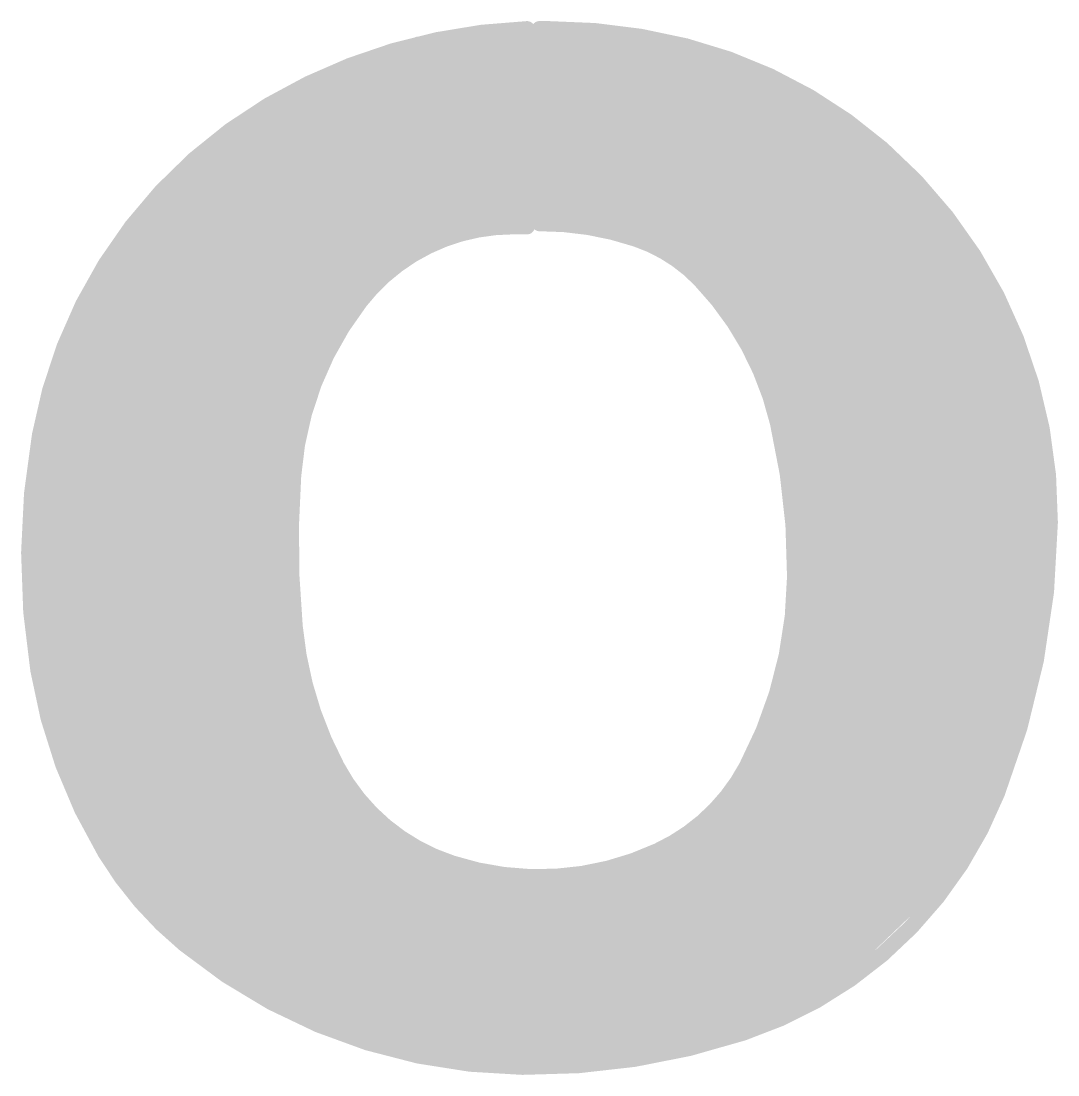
# Model space of a CAD drawing. Extents: x -0.1 to 68.7, y -15.2 to 51.5.
# Drawn here: x 58.921 to 60.612, y 3.066 to 4.785 of the extents above; entities that cross this region are included whole.
import ezdxf

# ---------------------------------------------------------------- set-up
doc = ezdxf.new("R2010")
doc.units = 0
doc.layers.add('21', color=41, linetype='CONTINUOUS')

msp = doc.modelspace()

# ---------------------------------------------------------------- linework, layer by layer
at = {"layer": '21'}
for points, const_width in [([(59.7459, 4.7727, 0.1246), (59.3242, 4.6482)], 0.0254), ([(59.7523, 4.7727, 1), (59.7396, 4.7727)], 0.0127), ([(59.7461, 4.7664, 1), (59.7457, 4.779)], 0.0127), ([(59.7662, 4.7791, 1), (59.7662, 4.7664)], 0.0127), ([(59.7726, 4.7727, 1), (59.7599, 4.7727)], 0.0127), ([(60.005, 4.7447, 0.0624), (59.7814, 4.7727)], 0.0254), ([(59.7814, 4.779, 1), (59.7814, 4.7664)], 0.0127), ([(59.7814, 4.7664, 1), (59.7814, 4.7791)], 0.0127), ([(59.7154, 4.7714, 1), (59.7154, 4.7587)], 0.0127), ([(59.7228, 4.7709, 1), (59.7182, 4.7591)], 0.0127), ([(59.7162, 4.7587, 1), (59.7146, 4.7713)], 0.0127), ([(59.7205, 4.7587, 1), (59.7205, 4.7714)], 0.0127), ([(59.7396, 4.76, 1), (59.7269, 4.76)], 0.0127), ([(59.7309, 4.7541, 1), (59.7355, 4.7659)], 0.0127), ([(59.7822, 4.7688, 1), (59.7806, 4.7562)], 0.0127), ([(59.7877, 4.7624, 1), (59.7751, 4.7626)], 0.0127), ([(59.5673, 4.7536, 1), (59.5689, 4.741)], 0.0127), ([(59.5709, 4.7416, 1), (59.5653, 4.753)], 0.0127), ([(59.5889, 4.7562, 1), (59.5889, 4.7435)], 0.0127), ([(59.7332, 4.7435, 1), (59.7332, 4.7562)], 0.0127), ([(59.7812, 4.7562, 1), (59.7812, 4.7435)], 0.0127), ([(59.8818, 4.7435, 1), (59.8818, 4.7562)], 0.0127), ([(59.9842, 4.7431, 1), (59.98, 4.7311)], 0.0127), ([(59.9813, 4.7308, 1), (59.9829, 4.7434)], 0.0127), ([(60.0066, 4.7509, 1), (60.0034, 4.7385)], 0.0127), ([(60.325, 4.5771, 0.1172), (60.005, 4.7447)], 0.0254), ([(60.0034, 4.7385, 1), (60.0066, 4.7509)], 0.0127), ([(59.522, 4.7308, 1), (59.522, 4.718)], 0.0127), ([(59.7332, 4.718, 1), (59.7332, 4.7308)], 0.0127), ([(59.7808, 4.7308, 1), (59.7808, 4.718)], 0.0127), ([(60.019, 4.718, 1), (60.019, 4.7308)], 0.0127), ([(59.4708, 4.7054, 1), (59.4708, 4.6926)], 0.0127), ([(59.7332, 4.6926, 1), (59.7332, 4.7054)], 0.0127), ([(59.7803, 4.7054, 1), (59.7803, 4.6926)], 0.0127), ([(60.0929, 4.6926, 1), (60.0929, 4.7054)], 0.0127), ([(59.4196, 4.68, 1), (59.4196, 4.6673)], 0.0127), ([(59.7332, 4.6673, 1), (59.7332, 4.68)], 0.0127), ([(59.7799, 4.68, 1), (59.7799, 4.6673)], 0.0127), ([(60.1483, 4.6864, 1), (60.1411, 4.676)], 0.0127), ([(60.1426, 4.6752, 1), (60.1468, 4.6872)], 0.0127), ([(60.1557, 4.6673, 1), (60.1557, 4.68)], 0.0127), ([(59.3242, 4.6482, 0.2183), (58.9509, 4.1097)], 0.0254), ([(59.3274, 4.6427, 1), (59.321, 4.6537)], 0.0127), ([(59.3685, 4.6546, 1), (59.3685, 4.6418)], 0.0127), ([(59.7332, 4.6418, 1), (59.7332, 4.6546)], 0.0127), ([(59.7795, 4.6546, 1), (59.7795, 4.6418)], 0.0127), ([(60.1924, 4.6418, 1), (60.1924, 4.6546)], 0.0127), ([(59.321, 4.6537, 1), (59.3274, 4.6427)], 0.0127), ([(59.3173, 4.6292, 1), (59.3173, 4.6164)], 0.0127), ([(59.7332, 4.6164, 1), (59.7332, 4.6292)], 0.0127), ([(59.779, 4.6292, 1), (59.779, 4.6164)], 0.0127), ([(60.2291, 4.6164, 1), (60.2291, 4.6292)], 0.0127), ([(59.2662, 4.6038, 1), (59.2662, 4.5911)], 0.0127), ([(59.7332, 4.5911, 1), (59.7332, 4.6038)], 0.0127), ([(59.7786, 4.6038, 1), (59.7786, 4.5911)], 0.0127), ([(60.2658, 4.5911, 1), (60.2658, 4.6038)], 0.0127), ([(59.2353, 4.5757, 1), (59.2253, 4.5835)], 0.0127), ([(59.2243, 4.5784, 1), (59.2243, 4.5656)], 0.0127), ([(59.2275, 4.5853, 1), (59.2331, 4.5739)], 0.0127), ([(59.7332, 4.5656, 1), (59.7332, 4.5784)], 0.0127), ([(59.7782, 4.5784, 1), (59.7782, 4.5656)], 0.0127), ([(60.3025, 4.5656, 1), (60.3025, 4.5784)], 0.0127), ([(60.5993, 3.9675, 0.2195), (60.325, 4.5771)], 0.0254), ([(60.3292, 4.5819, 1), (60.3208, 4.5723)], 0.0127), ([(60.3208, 4.5723, 1), (60.3292, 4.5819)], 0.0127), ([(59.2044, 4.553, 1), (59.2044, 4.5403)], 0.0127), ([(59.7332, 4.5403, 1), (59.7332, 4.553)], 0.0127), ([(59.7778, 4.553, 1), (59.7778, 4.5403)], 0.0127), ([(60.3392, 4.5403, 1), (60.3392, 4.553)], 0.0127), ([(60.3476, 4.5482, 1), (60.338, 4.54)], 0.0127), ([(60.3392, 4.5389, 1), (60.3464, 4.5493)], 0.0127), ([(59.1844, 4.5276, 1), (59.1844, 4.5149)], 0.0127), ([(59.7332, 4.5149, 1), (59.7332, 4.5276)], 0.0127), ([(59.7773, 4.5276, 1), (59.7773, 4.5149)], 0.0127), ([(60.3625, 4.5149, 1), (60.3625, 4.5276)], 0.0127), ([(59.1645, 4.5022, 1), (59.1645, 4.4894)], 0.0127), ([(59.7332, 4.4894, 1), (59.7332, 4.5022)], 0.0127), ([(59.7769, 4.5022, 1), (59.7769, 4.4894)], 0.0127), ([(60.3843, 4.4894, 1), (60.3843, 4.5022)], 0.0127), ([(59.1446, 4.4768, 1), (59.1446, 4.4641)], 0.0127), ([(59.7269, 4.4679, 1), (59.7396, 4.4679)], 0.0127), ([(59.7341, 4.4616, 1), (59.7323, 4.4742)], 0.0127), ([(59.7332, 4.4641, 1), (59.7332, 4.4768)], 0.0127), ([(59.7764, 4.4717, 1), (59.7764, 4.4589)], 0.0127), ([(59.7701, 4.4654, 1), (59.7827, 4.4652)], 0.0127), ([(59.7765, 4.4768, 1), (59.7765, 4.4641)], 0.0127), ([(59.787, 4.4716, 1), (59.786, 4.459)], 0.0127), ([(59.7865, 4.4589, 1), (59.7865, 4.4717)], 0.0127), ([(60.4062, 4.4641, 1), (60.4062, 4.4768)], 0.0127), ([(59.1246, 4.4514, 1), (59.1246, 4.4386)], 0.0127), ([(59.723, 4.4501, 0.2316), (59.4741, 4.3282)], 0.0254), ([(59.6077, 4.4386, 1), (59.6077, 4.4514)], 0.0127), ([(59.6205, 4.4589, 1), (59.6223, 4.4463)], 0.0127), ([(59.6245, 4.447, 1), (59.6183, 4.4582)], 0.0127), ([(59.723, 4.4565, 1), (59.723, 4.4437)], 0.0127), ([(59.723, 4.4438, 1), (59.723, 4.4564)], 0.0127), ([(59.7396, 4.4501, 1), (59.7523, 4.4501)], 0.0127), ([(59.7459, 4.4437, 1), (59.7459, 4.4565)], 0.0127), ([(59.9237, 4.4298, 0.0828), (59.7662, 4.4552)], 0.0254), ([(59.7662, 4.4615, 1), (59.7662, 4.4489)], 0.0127), ([(59.7599, 4.4552, 1), (59.7726, 4.4552)], 0.0127), ([(59.9114, 4.4608, 1), (59.9054, 4.4496)], 0.0127), ([(59.9079, 4.4489, 1), (59.9089, 4.4615)], 0.0127), ([(59.9273, 4.4514, 1), (59.9273, 4.4386)], 0.0127), ([(60.428, 4.4386, 1), (60.428, 4.4514)], 0.0127), ([(60.0278, 4.3637, 0.1209), (59.9237, 4.4298)], 0.0254), ([(59.9257, 4.4358, 1), (59.9217, 4.4238)], 0.0127), ([(59.9217, 4.4238, 1), (59.9257, 4.4358)], 0.0127), ([(59.1047, 4.426, 1), (59.1047, 4.4132)], 0.0127), ([(59.5617, 4.4132, 1), (59.5617, 4.426)], 0.0127), ([(59.9745, 4.426, 1), (59.9745, 4.4132)], 0.0127), ([(60.4578, 4.4197, 1), (60.4462, 4.4145)], 0.0127), ([(60.4472, 4.413, 1), (60.4568, 4.4212)], 0.0127), ([(60.4499, 4.4132, 1), (60.4499, 4.426)], 0.0127), ([(59.0847, 4.4006, 1), (59.0847, 4.3879)], 0.0127), ([(59.5158, 4.3879, 1), (59.5158, 4.4006)], 0.0127), ([(60.0119, 4.4064, 1), (60.0031, 4.3972)], 0.0127), ([(60.0045, 4.3962, 1), (60.0105, 4.4074)], 0.0127), ([(60.0153, 4.4006, 1), (60.0153, 4.3879)], 0.0127), ([(60.4622, 4.3879, 1), (60.4622, 4.4006)], 0.0127), ([(59.4989, 4.3922, 1), (59.5051, 4.381)], 0.0127), ([(59.5071, 4.3829, 1), (59.4969, 4.3903)], 0.0127), ([(59.0648, 4.3752, 1), (59.0648, 4.3624)], 0.0127), ([(59.4891, 4.3624, 1), (59.4891, 4.3752)], 0.0127), ([(60.1548, 4.13, 0.1342), (60.0278, 4.3637)], 0.0254), ([(60.0324, 4.3681, 1), (60.0232, 4.3593)], 0.0127), ([(60.0232, 4.3593, 1), (60.0324, 4.3681)], 0.0127), ([(60.0415, 4.3752, 1), (60.0415, 4.3624)], 0.0127), ([(60.4735, 4.3624, 1), (60.4735, 4.3752)], 0.0127), ([(59.0449, 4.3498, 1), (59.0449, 4.337)], 0.0127), ([(59.4706, 4.337, 1), (59.4706, 4.3498)], 0.0127), ([(60.0677, 4.3498, 1), (60.0677, 4.337)], 0.0127), ([(60.4848, 4.337, 1), (60.4848, 4.3498)], 0.0127), ([(59.4741, 4.3282, 0.1478), (59.3649, 4.0437)], 0.0254), ([(59.4691, 4.3321, 1), (59.4791, 4.3243)], 0.0127), ([(59.4791, 4.3243, 1), (59.4691, 4.3321)], 0.0127), ([(59.0119, 4.3117, 1), (59.0219, 4.3039)], 0.0127), ([(59.0231, 4.3064, 1), (59.0107, 4.3092)], 0.0127), ([(59.0249, 4.3244, 1), (59.0249, 4.3117)], 0.0127), ([(59.4522, 4.3117, 1), (59.4522, 4.3244)], 0.0127), ([(60.0997, 4.3207, 1), (60.0881, 4.3153)], 0.0127), ([(60.0939, 4.3244, 1), (60.0939, 4.3117)], 0.0127), ([(60.0895, 4.3134, 1), (60.0983, 4.3226)], 0.0127), ([(60.4961, 4.3117, 1), (60.4961, 4.3244)], 0.0127), ([(59.0134, 4.299, 1), (59.0134, 4.2862)], 0.0127), ([(59.4337, 4.2862, 1), (59.4337, 4.299)], 0.0127), ([(60.1056, 4.299, 1), (60.1056, 4.2862)], 0.0127), ([(60.5075, 4.2862, 1), (60.5075, 4.299)], 0.0127), ([(59.4157, 4.2785, 1), (59.4259, 4.2711)], 0.0127), ([(59.4266, 4.2722, 1), (59.415, 4.2774)], 0.0127), ([(59.0076, 4.2736, 1), (59.0076, 4.2608)], 0.0127), ([(59.4174, 4.2608, 1), (59.4174, 4.2736)], 0.0127), ([(60.1173, 4.2736, 1), (60.1173, 4.2608)], 0.0127), ([(60.5188, 4.2608, 1), (60.5188, 4.2736)], 0.0127), ([(59.0018, 4.2482, 1), (59.0018, 4.2355)], 0.0127), ([(59.4061, 4.2355, 1), (59.4061, 4.2482)], 0.0127), ([(60.1291, 4.2482, 1), (60.1291, 4.2355)], 0.0127), ([(60.5301, 4.2355, 1), (60.5301, 4.2482)], 0.0127), ([(58.996, 4.2228, 1), (58.996, 4.21)], 0.0127), ([(59.3948, 4.21, 1), (59.3948, 4.2228)], 0.0127), ([(60.1408, 4.2228, 1), (60.1408, 4.21)], 0.0127), ([(60.5414, 4.21, 1), (60.5414, 4.2228)], 0.0127), ([(58.9902, 4.1974, 1), (58.9902, 4.1846)], 0.0127), ([(59.3835, 4.1846, 1), (59.3835, 4.1974)], 0.0127), ([(60.1525, 4.1974, 1), (60.1525, 4.1846)], 0.0127), ([(60.5527, 4.1846, 1), (60.5527, 4.1974)], 0.0127), ([(59.3743, 4.186, 1), (59.3859, 4.1808)], 0.0127), ([(59.3863, 4.1822, 1), (59.3739, 4.1846)], 0.0127), ([(60.5624, 4.1842, 1), (60.5498, 4.1826)], 0.0127), ([(60.5503, 4.1808, 1), (60.5619, 4.186)], 0.0127), ([(58.9844, 4.172, 1), (58.9844, 4.1593)], 0.0127), ([(59.3768, 4.1593, 1), (59.3768, 4.172)], 0.0127), ([(60.1642, 4.172, 1), (60.1642, 4.1593)], 0.0127), ([(60.1764, 4.1537, 1), (60.1638, 4.1521)], 0.0127), ([(60.1643, 4.1502, 1), (60.1759, 4.1556)], 0.0127), ([(60.5584, 4.1593, 1), (60.5584, 4.172)], 0.0127), ([(58.9786, 4.1466, 1), (58.9786, 4.1338)], 0.0127), ([(59.3721, 4.1338, 1), (59.3721, 4.1466)], 0.0127), ([(60.1718, 4.1466, 1), (60.1718, 4.1338)], 0.0127), ([(60.5616, 4.1338, 1), (60.5616, 4.1466)], 0.0127), ([(58.9728, 4.1212, 1), (58.9728, 4.1084)], 0.0127), ([(59.3673, 4.1084, 1), (59.3673, 4.1212)], 0.0127), ([(60.1828, 3.8786, 0.0602), (60.1548, 4.13)], 0.0254), ([(60.161, 4.1315, 1), (60.1486, 4.1285)], 0.0127), ([(60.1486, 4.1285, 1), (60.161, 4.1315)], 0.0127), ([(60.1751, 4.1212, 1), (60.1751, 4.1084)], 0.0127), ([(60.5649, 4.1084, 1), (60.5649, 4.1212)], 0.0127), ([(58.9509, 4.1097, 0.0851), (58.9483, 3.7262)], 0.0254), ([(58.9446, 4.1108, 1), (58.9572, 4.1086)], 0.0127), ([(58.9572, 4.1086, 1), (58.9446, 4.1108)], 0.0127), ([(58.967, 4.0958, 1), (58.967, 4.0831)], 0.0127), ([(59.3626, 4.0831, 1), (59.3626, 4.0958)], 0.0127), ([(60.1783, 4.0958, 1), (60.1783, 4.0831)], 0.0127), ([(60.5681, 4.0831, 1), (60.5681, 4.0958)], 0.0127), ([(58.9612, 4.0704, 1), (58.9612, 4.0576)], 0.0127), ([(59.3579, 4.0576, 1), (59.3579, 4.0704)], 0.0127), ([(60.1816, 4.0704, 1), (60.1816, 4.0576)], 0.0127), ([(60.5714, 4.0576, 1), (60.5714, 4.0704)], 0.0127), ([(58.9554, 4.045, 1), (58.9554, 4.0323)], 0.0127), ([(59.3585, 4.0333, 1), (59.3459, 4.0337)], 0.0127), ([(59.3531, 4.0323, 1), (59.3531, 4.045)], 0.0127), ([(59.3649, 4.0437, 0.0416), (59.3674, 3.7973)], 0.0254), ([(59.3586, 4.0442, 1), (59.3712, 4.0432)], 0.0127), ([(59.3712, 4.0432, 1), (59.3586, 4.0442)], 0.0127), ([(60.1849, 4.045, 1), (60.1849, 4.0323)], 0.0127), ([(60.5747, 4.0323, 1), (60.5747, 4.045)], 0.0127), ([(58.9495, 4.0196, 1), (58.9495, 4.0069)], 0.0127), ([(59.346, 4.0347, 1), (59.3584, 4.0323)], 0.0127), ([(59.3516, 4.0069, 1), (59.3516, 4.0196)], 0.0127), ([(60.1882, 4.0196, 1), (60.1882, 4.0069)], 0.0127), ([(60.5779, 4.0069, 1), (60.5779, 4.0196)], 0.0127), ([(58.9437, 3.9941, 1), (58.9437, 3.9815)], 0.0127), ([(59.351, 3.9815, 1), (59.351, 3.9941)], 0.0127), ([(60.1915, 3.9941, 1), (60.1915, 3.9815)], 0.0127), ([(60.5812, 3.9815, 1), (60.5812, 3.9941)], 0.0127), ([(58.9379, 3.9688, 1), (58.9379, 3.9561)], 0.0127), ([(59.3503, 3.9561, 1), (59.3503, 3.9688)], 0.0127), ([(60.1948, 3.9688, 1), (60.1948, 3.9561)], 0.0127), ([(60.513, 3.5255, 0.092), (60.5993, 3.9675)], 0.0254), ([(60.5904, 3.9641, 1), (60.5778, 3.9657)], 0.0127), ([(60.5838, 3.9561, 1), (60.5838, 3.9688)], 0.0127), ([(60.6056, 3.9674, 1), (60.593, 3.9676)], 0.0127), ([(60.593, 3.9676, 1), (60.6056, 3.9674)], 0.0127), ([(58.9419, 3.9532, 1), (58.9293, 3.9512)], 0.0127), ([(58.9294, 3.9536, 1), (58.9418, 3.9508)], 0.0127), ([(60.2019, 3.9573, 1), (60.1892, 3.9573)], 0.0127), ([(60.1892, 3.9565, 1), (60.2018, 3.9581)], 0.0127), ([(60.5778, 3.9641, 1), (60.5904, 3.9657)], 0.0127), ([(58.938, 3.9434, 1), (58.938, 3.9307)], 0.0127), ([(59.3496, 3.9307, 1), (59.3496, 3.9434)], 0.0127), ([(60.1955, 3.9434, 1), (60.1955, 3.9307)], 0.0127), ([(60.5807, 3.9307, 1), (60.5807, 3.9434)], 0.0127), ([(58.942, 3.9179, 1), (58.942, 3.9053)], 0.0127), ([(59.3489, 3.9053, 1), (59.3489, 3.9179)], 0.0127), ([(60.1955, 3.9179, 1), (60.1955, 3.9053)], 0.0127), ([(60.5777, 3.9053, 1), (60.5777, 3.9179)], 0.0127), ([(58.946, 3.8925, 1), (58.946, 3.8799)], 0.0127), ([(59.3482, 3.8799, 1), (59.3482, 3.8925)], 0.0127), ([(60.104, 3.5687, 0.1204), (60.1828, 3.8786)], 0.0254), ([(60.1891, 3.8785, 1), (60.1765, 3.8787)], 0.0127), ([(60.1955, 3.8925, 1), (60.1955, 3.8799)], 0.0127), ([(60.5746, 3.8799, 1), (60.5746, 3.8925)], 0.0127), ([(58.95, 3.8672, 1), (58.95, 3.8545)], 0.0127), ([(59.3475, 3.8545, 1), (59.3475, 3.8672)], 0.0127), ([(60.1765, 3.8787, 1), (60.1891, 3.8785)], 0.0127), ([(60.1955, 3.8672, 1), (60.1955, 3.8545)], 0.0127), ([(60.5716, 3.8545, 1), (60.5716, 3.8672)], 0.0127), ([(59.3534, 3.8465, 1), (59.3408, 3.8447)], 0.0127), ([(58.9539, 3.8418, 1), (58.9539, 3.8291)], 0.0127), ([(59.3408, 3.8458, 1), (59.3534, 3.8454)], 0.0127), ([(59.3485, 3.8291, 1), (59.3485, 3.8418)], 0.0127), ([(60.1955, 3.8418, 1), (60.1955, 3.8291)], 0.0127), ([(60.5685, 3.8291, 1), (60.5685, 3.8418)], 0.0127), ([(58.9579, 3.8163, 1), (58.9579, 3.8037)], 0.0127), ([(59.3521, 3.8037, 1), (59.3521, 3.8163)], 0.0127), ([(60.1949, 3.8163, 1), (60.1949, 3.8037)], 0.0127), ([(60.1892, 3.8125, 1), (60.2019, 3.8125)], 0.0127), ([(60.2017, 3.811, 1), (60.1893, 3.814)], 0.0127), ([(60.5654, 3.8037, 1), (60.5654, 3.8163)], 0.0127), ([(59.3674, 3.7973, 0.0995), (59.436, 3.5687)], 0.0254), ([(59.3737, 3.7979, 1), (59.3611, 3.7967)], 0.0127), ([(59.3611, 3.7967, 1), (59.3737, 3.7979)], 0.0127), ([(58.9619, 3.791, 1), (58.9619, 3.7783)], 0.0127), ([(59.3556, 3.7783, 1), (59.3556, 3.791)], 0.0127), ([(60.1887, 3.791, 1), (60.1887, 3.7783)], 0.0127), ([(60.5624, 3.7783, 1), (60.5624, 3.791)], 0.0127), ([(58.9659, 3.7656, 1), (58.9659, 3.7529)], 0.0127), ([(59.3592, 3.7529, 1), (59.3592, 3.7656)], 0.0127), ([(60.1826, 3.7656, 1), (60.1826, 3.7529)], 0.0127), ([(60.5648, 3.7524, 1), (60.5526, 3.7558)], 0.0127), ([(60.5593, 3.7529, 1), (60.5593, 3.7656)], 0.0127), ([(60.5524, 3.7549, 1), (60.565, 3.7533)], 0.0127), ([(58.9483, 3.7262, 0.0949), (59.0575, 3.429)], 0.0254), ([(58.9546, 3.7272, 1), (58.942, 3.7252)], 0.0127), ([(58.942, 3.7252, 1), (58.9546, 3.7272)], 0.0127), ([(58.9699, 3.7401, 1), (58.9699, 3.7275)], 0.0127), ([(59.3628, 3.7275, 1), (59.3628, 3.7401)], 0.0127), ([(60.1765, 3.7401, 1), (60.1765, 3.7275)], 0.0127), ([(60.5531, 3.7275, 1), (60.5531, 3.7401)], 0.0127), ([(58.9739, 3.7147, 1), (58.9739, 3.7021)], 0.0127), ([(59.3709, 3.7206, 1), (59.3589, 3.7166)], 0.0127), ([(59.3586, 3.7177, 1), (59.3712, 3.7195)], 0.0127), ([(59.3682, 3.7021, 1), (59.3682, 3.7147)], 0.0127), ([(60.1703, 3.7147, 1), (60.1703, 3.7021)], 0.0127), ([(60.546, 3.7021, 1), (60.546, 3.7147)], 0.0127), ([(58.9779, 3.6894, 1), (58.9779, 3.6767)], 0.0127), ([(59.3765, 3.6767, 1), (59.3765, 3.6894)], 0.0127), ([(60.1642, 3.6894, 1), (60.1642, 3.6767)], 0.0127), ([(60.5389, 3.6767, 1), (60.5389, 3.6894)], 0.0127), ([(58.9818, 3.6639, 1), (58.9818, 3.6513)], 0.0127), ([(59.3848, 3.6513, 1), (59.3848, 3.6639)], 0.0127), ([(60.1632, 3.6525, 1), (60.1516, 3.6577)], 0.0127), ([(60.158, 3.6639, 1), (60.158, 3.6513)], 0.0127), ([(60.5318, 3.6513, 1), (60.5318, 3.6639)], 0.0127), ([(60.1512, 3.6566, 1), (60.1636, 3.6536)], 0.0127), ([(58.9858, 3.6385, 1), (58.9858, 3.6259)], 0.0127), ([(59.3931, 3.6259, 1), (59.3931, 3.6385)], 0.0127), ([(60.1471, 3.6385, 1), (60.1471, 3.6259)], 0.0127), ([(60.5248, 3.6259, 1), (60.5248, 3.6385)], 0.0127), ([(58.9898, 3.6132, 1), (58.9898, 3.6005)], 0.0127), ([(59.4086, 3.6046, 1), (59.3974, 3.5988)], 0.0127), ([(59.4013, 3.6005, 1), (59.4013, 3.6132)], 0.0127), ([(60.1357, 3.6132, 1), (60.1357, 3.6005)], 0.0127), ([(60.5177, 3.6005, 1), (60.5177, 3.6132)], 0.0127), ([(59.397, 3.5997, 1), (59.409, 3.6037)], 0.0127), ([(58.9938, 3.5878, 1), (58.9938, 3.5751)], 0.0127), ([(59.4136, 3.5751, 1), (59.4136, 3.5878)], 0.0127), ([(59.436, 3.5687, 0.1942), (59.624, 3.4112)], 0.0254), ([(59.4416, 3.5717, 1), (59.4304, 3.5657)], 0.0127), ([(59.4304, 3.5657, 1), (59.4416, 3.5717)], 0.0127), ([(59.9592, 3.4315, 0.1633), (60.104, 3.5687)], 0.0254), ([(60.0984, 3.5717, 1), (60.1096, 3.5657)], 0.0127), ([(60.1096, 3.5657, 1), (60.0984, 3.5717)], 0.0127), ([(60.1243, 3.5878, 1), (60.1243, 3.5751)], 0.0127), ([(60.5106, 3.5751, 1), (60.5106, 3.5878)], 0.0127), ([(59.0019, 3.567, 1), (58.9913, 3.5602)], 0.0127), ([(58.9903, 3.5626, 1), (59.0029, 3.5646)], 0.0127), ([(59.0015, 3.5623, 1), (59.0015, 3.5497)], 0.0127), ([(59.4269, 3.5497, 1), (59.4269, 3.5623)], 0.0127), ([(60.1129, 3.5623, 1), (60.1129, 3.5497)], 0.0127), ([(60.5036, 3.5497, 1), (60.5036, 3.5623)], 0.0127), ([(59.0178, 3.537, 1), (59.0178, 3.5243)], 0.0127), ([(59.4402, 3.5243, 1), (59.4402, 3.537)], 0.0127), ([(60.1015, 3.537, 1), (60.1015, 3.5243)], 0.0127), ([(60.1058, 3.5259, 1), (60.0972, 3.5353)], 0.0127), ([(60.4965, 3.5243, 1), (60.4965, 3.537)], 0.0127), ([(60.0989, 3.1344, 0.2224), (60.513, 3.5255)], 0.0254), ([(60.0957, 3.5332, 1), (60.1073, 3.528)], 0.0127), ([(60.5071, 3.5278, 1), (60.5189, 3.5232)], 0.0127), ([(60.5189, 3.5232, 1), (60.5071, 3.5278)], 0.0127), ([(59.0341, 3.5116, 1), (59.0341, 3.4989)], 0.0127), ([(59.4536, 3.4989, 1), (59.4536, 3.5116)], 0.0127), ([(60.0736, 3.5116, 1), (60.0736, 3.4989)], 0.0127), ([(60.484, 3.5094, 1), (60.4962, 3.506)], 0.0127), ([(60.4955, 3.5043, 1), (60.4847, 3.5111)], 0.0127), ([(60.4885, 3.4989, 1), (60.4885, 3.5116)], 0.0127), ([(59.0505, 3.4861, 1), (59.0505, 3.4735)], 0.0127), ([(59.4622, 3.5004, 1), (59.4556, 3.4896)], 0.0127), ([(59.4533, 3.4921, 1), (59.4645, 3.4979)], 0.0127), ([(59.4837, 3.4735, 1), (59.4837, 3.4861)], 0.0127), ([(60.0456, 3.4861, 1), (60.0456, 3.4735)], 0.0127), ([(60.4726, 3.4735, 1), (60.4726, 3.4861)], 0.0127), ([(59.0668, 3.4607, 1), (59.0668, 3.4481)], 0.0127), ([(59.5252, 3.4481, 1), (59.5252, 3.4607)], 0.0127), ([(60.0177, 3.4607, 1), (60.0177, 3.4481)], 0.0127), ([(60.4566, 3.4481, 1), (60.4566, 3.4607)], 0.0127), ([(59.0575, 3.429, 0.0859), (59.1871, 3.2791)], 0.0254), ([(59.0629, 3.4323, 1), (59.0521, 3.4257)], 0.0127), ([(59.0831, 3.4354, 1), (59.0831, 3.4227)], 0.0127), ([(59.5667, 3.4227, 1), (59.5667, 3.4354)], 0.0127), ([(59.624, 3.4112, 0.1897), (59.9592, 3.4315)], 0.0254), ([(59.9565, 3.4373, 1), (59.9619, 3.4257)], 0.0127), ([(59.9619, 3.4257, 1), (59.9565, 3.4373)], 0.0127), ([(59.9897, 3.4354, 1), (59.9897, 3.4227)], 0.0127), ([(59.9854, 3.4337, 1), (59.994, 3.4243)], 0.0127), ([(59.9917, 3.423, 1), (59.9877, 3.435)], 0.0127), ([(60.4407, 3.4227, 1), (60.4407, 3.4354)], 0.0127), ([(59.0521, 3.4257, 1), (59.0629, 3.4323)], 0.0127), ([(59.626, 3.4172, 1), (59.622, 3.4052)], 0.0127), ([(59.622, 3.4052, 1), (59.626, 3.4172)], 0.0127), ([(59.0995, 3.4099, 1), (59.0995, 3.3973)], 0.0127), ([(59.6082, 3.3973, 1), (59.6082, 3.4099)], 0.0127), ([(59.9146, 3.4099, 1), (59.9146, 3.3973)], 0.0127), ([(60.4247, 3.3973, 1), (60.4247, 3.4099)], 0.0127), ([(59.1158, 3.3845, 1), (59.1158, 3.3719)], 0.0127), ([(59.6298, 3.3972, 1), (59.6282, 3.3846)], 0.0127), ([(59.6257, 3.3855, 1), (59.6323, 3.3963)], 0.0127), ([(59.729, 3.3719, 1), (59.729, 3.3845)], 0.0127), ([(59.8395, 3.3845, 1), (59.8395, 3.3719)], 0.0127), ([(60.4034, 3.3816, 1), (60.4142, 3.3748)], 0.0127), ([(60.4132, 3.3736, 1), (60.4044, 3.3828)], 0.0127), ([(60.4088, 3.3719, 1), (60.4088, 3.3845)], 0.0127), ([(59.8074, 3.374, 1), (59.8114, 3.362)], 0.0127), ([(59.8086, 3.3617, 1), (59.8102, 3.3743)], 0.0127), ([(59.1321, 3.3592, 1), (59.1321, 3.3465)], 0.0127), ([(60.3823, 3.3465, 1), (60.3823, 3.3592)], 0.0127), ([(59.1484, 3.3338, 1), (59.1484, 3.3211)], 0.0127), ([(60.3557, 3.3211, 1), (60.3557, 3.3338)], 0.0127), ([(59.16, 3.3201, 1), (59.1532, 3.3093)], 0.0127), ([(59.1513, 3.3113, 1), (59.1619, 3.3181)], 0.0127), ([(59.1769, 3.3083, 1), (59.1769, 3.2957)], 0.0127), ([(60.3292, 3.2957, 1), (60.3292, 3.3083)], 0.0127), ([(59.1871, 3.2791, 0.1703), (59.7383, 3.0785)], 0.0254), ([(59.1911, 3.284, 1), (59.1831, 3.2742)], 0.0127), ([(59.1831, 3.2742, 1), (59.1911, 3.284)], 0.0127), ([(59.2176, 3.283, 1), (59.2176, 3.2703)], 0.0127), ([(60.3027, 3.2703, 1), (60.3027, 3.283)], 0.0127), ([(60.285, 3.2685, 1), (60.2938, 3.2593)], 0.0127), ([(60.2931, 3.2587, 1), (60.2857, 3.2691)], 0.0127), ([(59.2582, 3.2576, 1), (59.2582, 3.2449)], 0.0127), ([(60.2714, 3.2449, 1), (60.2714, 3.2576)], 0.0127), ([(59.2989, 3.2321, 1), (59.2989, 3.2195)], 0.0127), ([(60.2353, 3.2195, 1), (60.2353, 3.2321)], 0.0127), ([(59.3395, 3.2067, 1), (59.3395, 3.1941)], 0.0127), ([(60.1993, 3.1941, 1), (60.1993, 3.2067)], 0.0127), ([(59.3801, 3.1814, 1), (59.3801, 3.1687)], 0.0127), ([(60.1479, 3.1687, 1), (60.1479, 3.1814)], 0.0127), ([(60.174, 3.1904, 1), (60.1814, 3.18)], 0.0127), ([(60.1798, 3.1792, 1), (60.1756, 3.1912)], 0.0127), ([(59.4208, 3.1559, 1), (59.4208, 3.1433)], 0.0127), ([(59.442, 3.1432, 1), (59.4402, 3.1306)], 0.0127), ([(59.4377, 3.1315, 1), (59.4445, 3.1423)], 0.0127), ([(60.0738, 3.1433, 1), (60.0738, 3.1559)], 0.0127), ([(59.5349, 3.1305, 1), (59.5349, 3.1179)], 0.0127), ([(59.7383, 3.0785, 0.083), (60.0989, 3.1344)], 0.0254), ([(59.9902, 3.1277, 1), (59.9944, 3.1157)], 0.0127), ([(59.9929, 3.1154, 1), (59.9917, 3.128)], 0.0127), ([(59.9996, 3.1179, 1), (59.9996, 3.1305)], 0.0127), ([(60.0969, 3.1404, 1), (60.1009, 3.1284)], 0.0127), ([(60.1009, 3.1284, 1), (60.0969, 3.1404)], 0.0127), ([(59.7223, 3.1052, 1), (59.7223, 3.0925)], 0.0127), ([(59.7402, 3.1026, 1), (59.7414, 3.09)], 0.0127), ([(59.7399, 3.09, 1), (59.7417, 3.1026)], 0.0127), ([(59.7656, 3.0925, 1), (59.7656, 3.1052)], 0.0127), ([(59.7384, 3.0848, 1), (59.7382, 3.0722)], 0.0127), ([(59.7382, 3.0722, 1), (59.7384, 3.0848)], 0.0127)]:
    msp.add_lwpolyline(points, format="xyb", dxfattribs=dict(at, const_width=const_width))
at = {"layer": '21', "const_width": 0.0254}
for points in [[(59.7459, 4.7727), (59.7459, 4.4501)], [(59.7662, 4.4552), (59.7662, 4.7727)], [(59.7662, 4.7727), (59.7814, 4.7727)], [(59.5681, 4.7473), (59.7154, 4.765)], [(59.7154, 4.765), (59.7205, 4.765)], [(59.7205, 4.765), (59.7332, 4.76)], [(59.7332, 4.76), (59.7332, 4.4679)], [(59.7764, 4.4653), (59.7814, 4.7625)], [(59.7814, 4.7625), (59.9821, 4.7371)], [(59.2303, 4.5796), (59.5681, 4.7473)], [(59.5889, 4.7498), (59.7332, 4.7498)], [(59.7812, 4.7498), (59.8818, 4.7498)], [(59.9821, 4.7371), (60.1447, 4.6812)], [(59.522, 4.7244), (59.7332, 4.7244)], [(59.7808, 4.7244), (60.019, 4.7244)], [(59.4708, 4.699), (59.7332, 4.699)], [(59.7803, 4.699), (60.0929, 4.699)], [(59.4196, 4.6736), (59.7332, 4.6736)], [(59.7799, 4.6736), (60.1557, 4.6736)], [(60.1447, 4.6812), (60.3428, 4.5441)], [(59.3685, 4.6482), (59.7332, 4.6482)], [(59.7795, 4.6482), (60.1924, 4.6482)], [(59.3173, 4.6228), (59.7332, 4.6228)], [(59.779, 4.6228), (60.2291, 4.6228)], [(59.2662, 4.5974), (59.7332, 4.5974)], [(59.7786, 4.5974), (60.2658, 4.5974)], [(59.0169, 4.3078), (59.2303, 4.5796)], [(59.2243, 4.572), (59.7332, 4.572)], [(59.7782, 4.572), (60.3025, 4.572)], [(59.2044, 4.5466), (59.7332, 4.5466)], [(59.7778, 4.5466), (60.3392, 4.5466)], [(60.3428, 4.5441), (60.452, 4.4171)], [(59.1844, 4.5212), (59.7332, 4.5212)], [(59.7773, 4.5212), (60.3625, 4.5212)], [(59.1645, 4.4958), (59.7332, 4.4958)], [(59.7769, 4.4958), (60.3843, 4.4958)], [(59.1446, 4.4704), (59.7332, 4.4704)], [(59.7332, 4.4679), (59.6214, 4.4526)], [(59.7865, 4.4653), (59.7764, 4.4653)], [(59.7765, 4.4704), (60.4062, 4.4704)], [(59.9084, 4.4552), (59.7865, 4.4653)], [(59.1246, 4.445), (59.6077, 4.445)], [(59.6214, 4.4526), (59.502, 4.3866)], [(59.7459, 4.4501), (59.723, 4.4501)], [(60.0075, 4.4018), (59.9084, 4.4552)], [(59.9273, 4.445), (60.428, 4.445)], [(59.1047, 4.4196), (59.5617, 4.4196)], [(59.9745, 4.4196), (60.4499, 4.4196)], [(60.452, 4.4171), (60.5561, 4.1834)], [(59.0847, 4.3942), (59.5158, 4.3942)], [(60.0939, 4.318), (60.0075, 4.4018)], [(60.0153, 4.3942), (60.4622, 4.3942)], [(59.502, 4.3866), (59.4208, 4.2748)], [(59.0648, 4.3688), (59.4891, 4.3688)], [(60.0415, 4.3688), (60.4735, 4.3688)], [(59.0449, 4.3434), (59.4706, 4.3434)], [(60.0677, 4.3434), (60.4848, 4.3434)], [(58.9356, 3.9522), (59.0169, 4.3078)], [(59.0249, 4.318), (59.4522, 4.318)], [(60.1701, 4.1529), (60.0939, 4.318)], [(60.0939, 4.318), (60.4961, 4.318)], [(59.0134, 4.2926), (59.4337, 4.2926)], [(60.1056, 4.2926), (60.5075, 4.2926)], [(59.4208, 4.2748), (59.3801, 4.1834)], [(59.0076, 4.2672), (59.4174, 4.2672)], [(60.1173, 4.2672), (60.5188, 4.2672)], [(59.0018, 4.2418), (59.4061, 4.2418)], [(60.1291, 4.2418), (60.5301, 4.2418)], [(58.996, 4.2164), (59.3948, 4.2164)], [(60.1408, 4.2164), (60.5414, 4.2164)], [(58.9902, 4.191), (59.3835, 4.191)], [(60.1525, 4.191), (60.5527, 4.191)], [(59.3801, 4.1834), (59.3522, 4.0335)], [(60.5561, 4.1834), (60.5841, 3.9649)], [(58.9844, 4.1656), (59.3768, 4.1656)], [(60.1642, 4.1656), (60.5584, 4.1656)], [(60.1955, 3.9573), (60.1701, 4.1529)], [(58.9786, 4.1402), (59.3721, 4.1402)], [(60.1718, 4.1402), (60.5616, 4.1402)], [(58.9728, 4.1148), (59.3673, 4.1148)], [(60.1751, 4.1148), (60.5649, 4.1148)], [(58.967, 4.0894), (59.3626, 4.0894)], [(60.1783, 4.0894), (60.5681, 4.0894)], [(58.9612, 4.064), (59.3579, 4.064)], [(60.1816, 4.064), (60.5714, 4.064)], [(58.9554, 4.0386), (59.3531, 4.0386)], [(59.3522, 4.0335), (59.3471, 3.8456)], [(60.1849, 4.0386), (60.5747, 4.0386)], [(58.9495, 4.0132), (59.3516, 4.0132)], [(60.1882, 4.0132), (60.5779, 4.0132)], [(58.9437, 3.9878), (59.351, 3.9878)], [(60.1915, 3.9878), (60.5812, 3.9878)], [(58.9379, 3.9624), (59.3503, 3.9624)], [(60.1948, 3.9624), (60.5838, 3.9624)], [(60.5841, 3.9649), (60.5587, 3.7541)], [(58.9966, 3.5636), (58.9356, 3.9522)], [(60.1955, 3.8125), (60.1955, 3.9573)], [(58.938, 3.937), (59.3496, 3.937)], [(60.1955, 3.937), (60.5807, 3.937)], [(58.942, 3.9116), (59.3489, 3.9116)], [(60.1955, 3.9116), (60.5777, 3.9116)], [(58.946, 3.8862), (59.3482, 3.8862)], [(60.1955, 3.8862), (60.5746, 3.8862)], [(58.95, 3.8608), (59.3475, 3.8608)], [(60.1955, 3.8608), (60.5716, 3.8608)], [(59.3471, 3.8456), (59.3649, 3.7186)], [(58.9539, 3.8354), (59.3485, 3.8354)], [(60.1955, 3.8354), (60.5685, 3.8354)], [(58.9579, 3.81), (59.3521, 3.81)], [(60.1574, 3.6551), (60.1955, 3.8125)], [(60.1949, 3.81), (60.5654, 3.81)], [(58.9619, 3.7846), (59.3556, 3.7846)], [(60.1887, 3.7846), (60.5624, 3.7846)], [(58.9659, 3.7592), (59.3592, 3.7592)], [(60.1826, 3.7592), (60.5593, 3.7592)], [(60.5587, 3.7541), (60.4901, 3.5077)], [(58.9699, 3.7338), (59.3628, 3.7338)], [(60.1765, 3.7338), (60.5531, 3.7338)], [(58.9739, 3.7084), (59.3682, 3.7084)], [(59.3649, 3.7186), (59.403, 3.6017)], [(60.1703, 3.7084), (60.546, 3.7084)], [(58.9779, 3.683), (59.3765, 3.683)], [(60.1642, 3.683), (60.5389, 3.683)], [(58.9818, 3.6576), (59.3848, 3.6576)], [(60.1015, 3.5306), (60.1574, 3.6551)], [(60.158, 3.6576), (60.5318, 3.6576)], [(58.9858, 3.6322), (59.3931, 3.6322)], [(60.1471, 3.6322), (60.5248, 3.6322)], [(58.9898, 3.6068), (59.4013, 3.6068)], [(59.403, 3.6017), (59.4589, 3.495)], [(60.1357, 3.6068), (60.5177, 3.6068)], [(58.9938, 3.5814), (59.4136, 3.5814)], [(60.1243, 3.5814), (60.5106, 3.5814)], [(59.1566, 3.3147), (58.9966, 3.5636)], [(59.0015, 3.556), (59.4269, 3.556)], [(60.1129, 3.556), (60.5036, 3.556)], [(59.0178, 3.5306), (59.4402, 3.5306)], [(59.9897, 3.429), (60.1015, 3.5306)], [(60.1015, 3.5306), (60.4965, 3.5306)], [(59.0341, 3.5052), (59.4536, 3.5052)], [(60.0736, 3.5052), (60.4885, 3.5052)], [(60.4901, 3.5077), (60.4088, 3.3782)], [(59.0505, 3.4798), (59.4837, 3.4798)], [(59.4589, 3.495), (59.629, 3.3909)], [(60.0456, 3.4798), (60.4726, 3.4798)], [(59.0668, 3.4544), (59.5252, 3.4544)], [(60.0177, 3.4544), (60.4566, 3.4544)], [(59.0831, 3.429), (59.5667, 3.429)], [(59.8094, 3.368), (59.9897, 3.429)], [(59.9897, 3.429), (60.4407, 3.429)], [(59.0995, 3.4036), (59.6082, 3.4036)], [(59.9146, 3.4036), (60.4247, 3.4036)], [(59.1158, 3.3782), (59.729, 3.3782)], [(59.629, 3.3909), (59.8094, 3.368)], [(59.8395, 3.3782), (60.4088, 3.3782)], [(60.4088, 3.3782), (60.2894, 3.2639)], [(59.1321, 3.3528), (60.3823, 3.3528)], [(59.1484, 3.3274), (60.3557, 3.3274)], [(59.4411, 3.1369), (59.1566, 3.3147)], [(59.1769, 3.302), (60.3292, 3.302)], [(59.2176, 3.2766), (60.3027, 3.2766)], [(60.2894, 3.2639), (60.1777, 3.1852)], [(59.2582, 3.2512), (60.2714, 3.2512)], [(59.2989, 3.2258), (60.2353, 3.2258)], [(59.3395, 3.2004), (60.1993, 3.2004)], [(59.3801, 3.175), (60.1479, 3.175)], [(60.1777, 3.1852), (59.9923, 3.1217)], [(59.4208, 3.1496), (60.0738, 3.1496)], [(59.7408, 3.0963), (59.4411, 3.1369)], [(59.5349, 3.1242), (59.9996, 3.1242)], [(59.9923, 3.1217), (59.7408, 3.0963)], [(59.7223, 3.0988), (59.7656, 3.0988)]]:
    msp.add_lwpolyline(points, dxfattribs=at)

doc.saveas('drawing.dxf')
